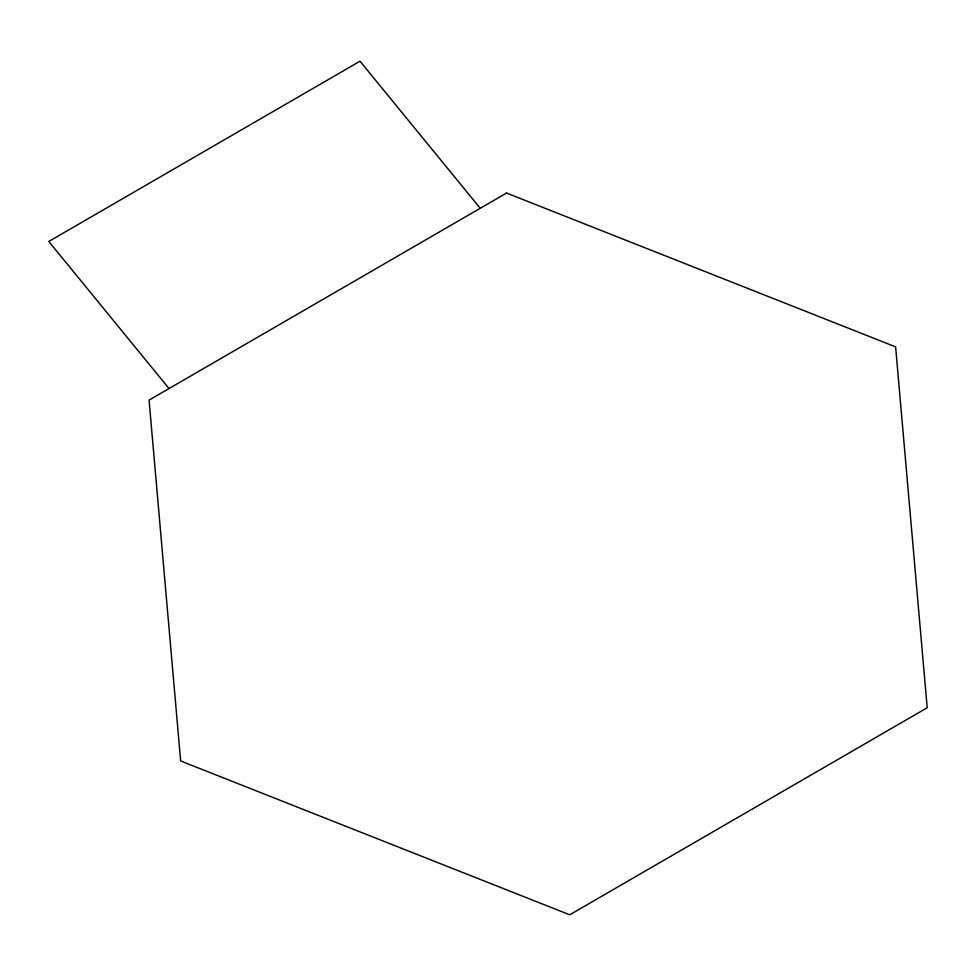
<?xml version="1.0" encoding="UTF-8"?>
<svg xmlns="http://www.w3.org/2000/svg" width="976" height="976" viewBox="0 0 976 976"><rect width="100%" height="100%" fill="white"/><g stroke="black" fill="none" stroke-linecap="round" stroke-linejoin="round"><path stroke-width="1.46" d="M480.229 208.291L360.01 61.207L48.8 241.462L169.019 388.546M506.544 193.053L149.072 400.099L180.658 760.975L569.728 914.793L927.2 707.746L895.614 346.87L506.544 193.053"/></g></svg>
